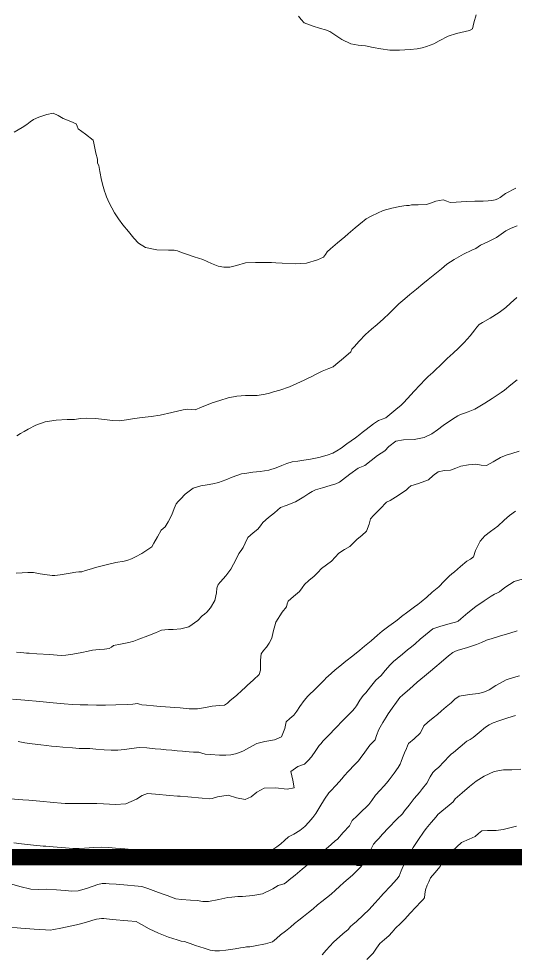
# Model space of a CAD drawing. Header units: metres. Extents: x 354768 to 355417, y 9249536 to 9250102.
# Drawn here: x 354884.44 to 354895.16, y 9249852.61 to 9249872.8 of the extents above; entities that cross this region are included whole.
import ezdxf

# ---------------------------------------------------------------- set-up
doc = ezdxf.new("R2010")
doc.units = ezdxf.units.M
doc.header["$LTSCALE"] = 0.25
doc.linetypes.add('DASHED', pattern=[1.524, 1.27, -0.254])
doc.layers.add('ARQ-BASE', color=8, linetype='CONTINUOUS', lineweight=13)
doc.layers.add('LIMITE-INTERV', color=1, linetype='DASHED', lineweight=70)
doc.layers.add('CURVAS', color=33, linetype='CONTINUOUS', lineweight=13, true_color=0xb08860)

# ---------------------------------------------------------------- blocks, each defined once
blk = doc.blocks.new('ARQUITECTURA_BASE')
at = {"layer": 'ARQ-BASE'}
for points in [[(354891.844, 9249854.573), (354891.735, 9249854.573)], [(354891.844, 9249854.523), (354891.735, 9249854.523)]]:
    blk.add_lwpolyline(points, dxfattribs=at)
blk = doc.blocks.new('CURVAS_DE_NIVEL')
at = {"layer": 'CURVAS'}
for points in [[(354895.247, 9249863.467), (354895.089, 9249863.416), (354894.963, 9249863.378), (354894.84, 9249863.333), (354894.682, 9249863.236), (354894.538, 9249863.158), (354894.427, 9249863.166), (354894.312, 9249863.183), (354894.152, 9249863.17), (354893.989, 9249863.143), (354893.877, 9249863.1), (354893.765, 9249863.056), (354893.635, 9249863.047), (354893.495, 9249863.024), (354893.39, 9249862.94), (354893.286, 9249862.848), (354893.07, 9249862.77), (354892.904, 9249862.72), (354892.86, 9249862.676), (354892.816, 9249862.631), (354892.636, 9249862.513), (354892.462, 9249862.402), (354892.383, 9249862.369), (354892.243, 9249862.225), (354892.102, 9249862.078), (354892.034, 9249862.006), (354892.006, 9249861.894), (354891.947, 9249861.737), (354891.848, 9249861.643), (354891.749, 9249861.569), (354891.672, 9249861.489), (354891.593, 9249861.412), (354891.473, 9249861.342), (354891.35, 9249861.267), (354891.271, 9249861.18), (354891.194, 9249861.091), (354891.085, 9249861.01), (354890.979, 9249860.931), (354890.898, 9249860.851), (354890.819, 9249860.768), (354890.709, 9249860.673), (354890.613, 9249860.589), (354890.56, 9249860.514), (354890.507, 9249860.44), (354890.377, 9249860.33), (354890.26, 9249860.232), (354890.241, 9249860.171), (354890.223, 9249860.109), (354890.128, 9249859.988), (354889.992, 9249859.774), (354889.934, 9249859.57), (354889.906, 9249859.427), (354889.851, 9249859.321), (354889.795, 9249859.233), (354889.73, 9249859.163), (354889.674, 9249859.092), (354889.662, 9249858.957), (354889.663, 9249858.843), (354889.664, 9249858.789), (354889.664, 9249858.738), (354889.637, 9249858.644), (354889.511, 9249858.529), (354889.374, 9249858.408), (354889.322, 9249858.355), (354889.27, 9249858.304), (354889.141, 9249858.194), (354889.009, 9249858.084), (354888.95, 9249858.029), (354888.888, 9249857.981), (354888.779, 9249857.973), (354888.621, 9249857.965), (354888.478, 9249857.932), (354888.3, 9249857.902), (354888.123, 9249857.906), (354887.931, 9249857.924), (354887.811, 9249857.936), (354887.71, 9249857.942), (354887.608, 9249857.948), (354887.493, 9249857.957), (354887.354, 9249857.969), (354887.2, 9249857.982), (354887.101, 9249857.991), (354887.052, 9249858.006), (354887.004, 9249858.021), (354886.954, 9249858.014), (354886.905, 9249858.007), (354886.784, 9249858.001), (354886.542, 9249857.991), (354886.318, 9249857.985), (354886.12, 9249857.986), (354885.937, 9249857.991), (354885.77, 9249857.994), (354885.602, 9249858), (354885.423, 9249858.013), (354885.186, 9249858.034), (354884.897, 9249858.06), (354884.576, 9249858.089), (354884.306, 9249858.114)], [(354895.165, 9249862.171), (354895.036, 9249862.075), (354894.924, 9249861.974), (354894.784, 9249861.85), (354894.63, 9249861.731), (354894.504, 9249861.637), (354894.401, 9249861.527), (354894.306, 9249861.319), (354894.263, 9249861.184), (354894.192, 9249861.135), (354894.115, 9249861.09), (354893.978, 9249860.976), (354893.848, 9249860.865), (354893.79, 9249860.817), (354893.732, 9249860.767), (354893.626, 9249860.657), (354893.512, 9249860.539), (354893.442, 9249860.479), (354893.371, 9249860.42), (354893.251, 9249860.318), (354893.13, 9249860.216), (354893.057, 9249860.159), (354892.985, 9249860.103), (354892.843, 9249859.998), (354892.709, 9249859.898), (354892.648, 9249859.848), (354892.587, 9249859.799), (354892.435, 9249859.687), (354892.29, 9249859.578), (354892.24, 9249859.537), (354892.19, 9249859.494), (354892.049, 9249859.375), (354891.907, 9249859.256), (354891.858, 9249859.214), (354891.808, 9249859.171), (354891.653, 9249859.052), (354891.502, 9249858.936), (354891.459, 9249858.899), (354891.416, 9249858.861), (354891.269, 9249858.738), (354891.122, 9249858.613), (354891.082, 9249858.571), (354891.042, 9249858.529), (354890.925, 9249858.411), (354890.8, 9249858.286), (354890.74, 9249858.234), (354890.681, 9249858.181), (354890.603, 9249858.081), (354890.51, 9249857.956), (354890.444, 9249857.855), (354890.379, 9249857.764), (354890.294, 9249857.697), (354890.215, 9249857.626), (354890.189, 9249857.48), (354890.115, 9249857.301), (354889.964, 9249857.234), (354889.759, 9249857.197), (354889.584, 9249857.155), (354889.408, 9249857.062), (354889.298, 9249856.995), (354889.21, 9249856.96), (354889.119, 9249856.931), (354889.02, 9249856.913), (354888.912, 9249856.902), (354888.777, 9249856.906), (354888.582, 9249856.918), (354888.468, 9249856.927), (354888.398, 9249856.949), (354888.334, 9249856.969), (354888.275, 9249856.97), (354888.217, 9249856.97), (354888.12, 9249856.977), (354887.98, 9249856.988), (354887.862, 9249856.999), (354887.745, 9249857.01), (354887.628, 9249857.02), (354887.512, 9249857.03), (354887.387, 9249857.044), (354887.205, 9249857.063), (354887.04, 9249857.07), (354886.877, 9249857.049), (354886.728, 9249857.023), (354886.583, 9249857.012), (354886.437, 9249857.01), (354886.284, 9249857.02), (354886.105, 9249857.036), (354885.98, 9249857.047), (354885.865, 9249857.048), (354885.749, 9249857.05), (354885.604, 9249857.061), (354885.397, 9249857.079), (354885.258, 9249857.091), (354885.151, 9249857.1), (354885.045, 9249857.11), (354884.922, 9249857.124), (354884.736, 9249857.149), (354884.578, 9249857.172), (354884.433, 9249857.199)], [(354895.313, 9249860.701), (354895.137, 9249860.653), (354894.94, 9249860.523), (354894.819, 9249860.427), (354894.767, 9249860.403), (354894.715, 9249860.378), (354894.641, 9249860.334), (354894.488, 9249860.238), (354894.311, 9249860.116), (354894.136, 9249859.976), (354893.989, 9249859.85), (354893.926, 9249859.794), (354893.875, 9249859.778), (354893.757, 9249859.745), (354893.532, 9249859.681), (354893.383, 9249859.631), (354893.3, 9249859.569), (354893.221, 9249859.499), (354893.11, 9249859.405), (354892.998, 9249859.311), (354892.919, 9249859.244), (354892.839, 9249859.177), (354892.727, 9249859.083), (354892.616, 9249858.989), (354892.536, 9249858.923), (354892.458, 9249858.854), (354892.356, 9249858.734), (354892.268, 9249858.626), (354892.209, 9249858.576), (354892.151, 9249858.526), (354892.036, 9249858.38), (354891.933, 9249858.247), (354891.88, 9249858.194), (354891.81, 9249858.089), (354891.732, 9249857.971), (354891.69, 9249857.915), (354891.646, 9249857.859), (354891.557, 9249857.766), (354891.407, 9249857.614), (354891.326, 9249857.532), (354891.273, 9249857.479), (354891.145, 9249857.345), (354891.01, 9249857.204), (354890.969, 9249857.158), (354890.929, 9249857.111), (354890.856, 9249857.003), (354890.763, 9249856.87), (354890.691, 9249856.786), (354890.612, 9249856.711), (354890.465, 9249856.658), (354890.318, 9249856.553), (354890.36, 9249856.365), (354890.391, 9249856.197), (354890.239, 9249856.173), (354889.985, 9249856.2), (354889.743, 9249856.191), (354889.581, 9249856.108), (354889.461, 9249856.007), (354889.329, 9249855.946), (354889.146, 9249855.982), (354888.964, 9249856.038), (354888.737, 9249856.005), (354888.621, 9249855.97), (354888.572, 9249855.961), (354888.405, 9249855.975), (354888.097, 9249856.002), (354887.929, 9249856.016), (354887.867, 9249856.021), (354887.703, 9249856.036), (354887.398, 9249856.063), (354887.224, 9249856.076), (354887.165, 9249856.058), (354887.108, 9249856.035), (354886.987, 9249855.956), (354886.756, 9249855.855), (354886.531, 9249855.84), (354886.276, 9249855.853), (354886.128, 9249855.863), (354886.034, 9249855.863), (354885.939, 9249855.862), (354885.791, 9249855.862), (354885.564, 9249855.863), (354885.442, 9249855.863), (354885.361, 9249855.87), (354885.197, 9249855.884), (354884.9, 9249855.909), (354884.737, 9249855.923), (354884.662, 9249855.935), (354884.533, 9249855.938), (354884.263, 9249855.959)], [(354895.204, 9249859.59), (354895.046, 9249859.54), (354894.825, 9249859.471), (354894.666, 9249859.426), (354894.54, 9249859.387), (354894.432, 9249859.339), (354894.324, 9249859.29), (354894.109, 9249859.223), (354893.93, 9249859.17), (354893.87, 9249859.147), (354893.812, 9249859.122), (354893.723, 9249859.049), (354893.562, 9249858.913), (354893.429, 9249858.8), (354893.33, 9249858.717), (354893.202, 9249858.609), (354893.047, 9249858.477), (354892.878, 9249858.331), (354892.738, 9249858.207), (354892.672, 9249858.147), (354892.635, 9249858.098), (354892.599, 9249858.048), (354892.508, 9249857.917), (354892.421, 9249857.793), (354892.375, 9249857.724), (354892.304, 9249857.612), (354892.214, 9249857.456), (354892.169, 9249857.33), (354892.134, 9249857.233), (354892.079, 9249857.174), (354892.02, 9249857.118), (354891.911, 9249856.967), (354891.817, 9249856.833), (354891.776, 9249856.783), (354891.698, 9249856.701), (354891.555, 9249856.55), (354891.474, 9249856.465), (354891.416, 9249856.396), (354891.293, 9249856.259), (354891.175, 9249856.125), (354891.136, 9249856.09), (354891.046, 9249855.951), (354890.943, 9249855.79), (354890.9, 9249855.718), (354890.856, 9249855.646), (354890.793, 9249855.561), (354890.706, 9249855.455), (354890.617, 9249855.365), (354890.513, 9249855.277), (354890.385, 9249855.202), (354890.27, 9249855.138), (354890.181, 9249855.065), (354890.099, 9249854.993), (354890.016, 9249854.925), (354889.929, 9249854.868), (354889.747, 9249854.83), (354889.6, 9249854.808), (354889.529, 9249854.806), (354889.437, 9249854.792), (354889.236, 9249854.761), (354889.016, 9249854.726), (354888.818, 9249854.692), (354888.653, 9249854.663), (354888.568, 9249854.65), (354888.492, 9249854.655), (354888.415, 9249854.663), (354888.265, 9249854.676), (354888.014, 9249854.697), (354887.863, 9249854.71), (354887.786, 9249854.717), (354887.708, 9249854.726), (354887.599, 9249854.753), (354887.406, 9249854.801), (354887.239, 9249854.837), (354887.089, 9249854.853), (354886.939, 9249854.863), (354886.734, 9249854.881), (354886.534, 9249854.897), (354886.387, 9249854.909), (354886.24, 9249854.916), (354886.067, 9249854.909), (354885.861, 9249854.896), (354885.748, 9249854.889), (354885.679, 9249854.888), (354885.609, 9249854.888), (354885.453, 9249854.901), (354885.184, 9249854.924), (354885.03, 9249854.938), (354884.968, 9249854.943), (354884.905, 9249854.948), (354884.759, 9249854.963), (354884.501, 9249854.991), (354884.34, 9249855.009)], [(354895.204, 9249865.007), (354895.068, 9249864.896), (354894.926, 9249864.781), (354894.861, 9249864.734), (354894.795, 9249864.687), (354894.666, 9249864.606), (354894.505, 9249864.506), (354894.399, 9249864.438), (354894.291, 9249864.376), (354894.147, 9249864.316), (354894.042, 9249864.279), (354893.981, 9249864.255), (354893.92, 9249864.229), (354893.808, 9249864.155), (354893.606, 9249864.02), (354893.482, 9249863.928), (354893.36, 9249863.838), (354893.197, 9249863.759), (354892.976, 9249863.718), (354892.751, 9249863.708), (354892.585, 9249863.681), (354892.434, 9249863.57), (354892.343, 9249863.477), (354892.267, 9249863.425), (354892.19, 9249863.373), (354892.049, 9249863.262), (354891.915, 9249863.159), (354891.842, 9249863.128), (354891.768, 9249863.098), (354891.591, 9249862.967), (354891.431, 9249862.845), (354891.37, 9249862.794), (354891.287, 9249862.765), (354891.165, 9249862.725), (354891, 9249862.677), (354890.853, 9249862.632), (354890.778, 9249862.594), (354890.705, 9249862.552), (354890.599, 9249862.481), (354890.417, 9249862.373), (354890.217, 9249862.294), (354890.092, 9249862.25), (354890.026, 9249862.196), (354889.962, 9249862.138), (354889.836, 9249862.034), (354889.712, 9249861.927), (354889.659, 9249861.855), (354889.606, 9249861.783), (354889.504, 9249861.702), (354889.389, 9249861.6), (354889.328, 9249861.48), (354889.289, 9249861.384), (354889.243, 9249861.322), (354889.197, 9249861.261), (354889.139, 9249861.135), (354889.024, 9249860.923), (354888.912, 9249860.776), (354888.8, 9249860.649), (354888.747, 9249860.59), (354888.718, 9249860.51), (354888.709, 9249860.406), (354888.674, 9249860.241), (354888.58, 9249860.088), (354888.502, 9249859.991), (354888.452, 9249859.949), (354888.401, 9249859.91), (354888.307, 9249859.809), (354888.117, 9249859.671), (354887.946, 9249859.63), (354887.774, 9249859.618), (354887.678, 9249859.617), (354887.598, 9249859.609), (354887.524, 9249859.599), (354887.46, 9249859.575), (354887.396, 9249859.548), (354887.23, 9249859.481), (354887.034, 9249859.405), (354886.927, 9249859.368), (354886.819, 9249859.335), (354886.637, 9249859.299), (354886.492, 9249859.271), (354886.444, 9249859.239), (354886.395, 9249859.208), (354886.296, 9249859.194), (354886.187, 9249859.183), (354886.106, 9249859.178), (354886.038, 9249859.173), (354885.943, 9249859.148), (354885.802, 9249859.119), (354885.611, 9249859.083), (354885.462, 9249859.066), (354885.365, 9249859.058), (354885.272, 9249859.065), (354885.116, 9249859.076), (354884.833, 9249859.094), (354884.671, 9249859.104), (354884.613, 9249859.109), (354884.554, 9249859.114), (354884.397, 9249859.127)], [(354884.387, 9249860.835), (354884.514, 9249860.842), (354884.638, 9249860.849), (354884.761, 9249860.848), (354884.907, 9249860.822), (354885.004, 9249860.801), (354885.057, 9249860.796), (354885.111, 9249860.792), (354885.165, 9249860.786), (354885.219, 9249860.782), (354885.34, 9249860.8), (354885.552, 9249860.833), (354885.677, 9249860.852), (354885.744, 9249860.859), (354885.803, 9249860.865), (354885.885, 9249860.89), (354885.961, 9249860.913), (354886.128, 9249860.962), (354886.33, 9249861.015), (354886.539, 9249861.061), (354886.719, 9249861.095), (354886.8, 9249861.111), (354886.876, 9249861.143), (354886.964, 9249861.187), (354887.1, 9249861.26), (354887.231, 9249861.344), (354887.313, 9249861.401), (354887.359, 9249861.478), (354887.436, 9249861.618), (354887.517, 9249861.759), (354887.56, 9249861.796), (354887.603, 9249861.832), (354887.666, 9249861.94), (354887.748, 9249862.094), (354887.801, 9249862.232), (354887.839, 9249862.329), (354887.885, 9249862.382), (354887.935, 9249862.433), (354888.037, 9249862.535), (354888.209, 9249862.665), (354888.371, 9249862.716), (354888.511, 9249862.739), (354888.636, 9249862.762), (354888.759, 9249862.789), (354888.911, 9249862.846), (354889.048, 9249862.902), (354889.15, 9249862.943), (354889.254, 9249862.978), (354889.368, 9249862.995), (354889.497, 9249863.01), (354889.653, 9249863.028), (354889.839, 9249863.059), (354890.002, 9249863.11), (354890.126, 9249863.157), (354890.234, 9249863.199), (354890.344, 9249863.236), (354890.465, 9249863.254), (354890.599, 9249863.271), (354890.742, 9249863.294), (354890.918, 9249863.331), (354891.098, 9249863.382), (354891.221, 9249863.426), (354891.313, 9249863.476), (354891.401, 9249863.533), (354891.527, 9249863.623), (354891.71, 9249863.757), (354891.807, 9249863.828), (354891.86, 9249863.873), (354891.944, 9249863.938), (354892.102, 9249864.057), (354892.206, 9249864.13), (354892.286, 9249864.157), (354892.366, 9249864.185), (354892.5, 9249864.294), (354892.628, 9249864.405), (354892.689, 9249864.456), (354892.748, 9249864.507), (354892.833, 9249864.602), (354892.979, 9249864.765), (354893.103, 9249864.895), (354893.225, 9249865.021), (354893.283, 9249865.079), (354893.333, 9249865.121), (354893.382, 9249865.163), (354893.434, 9249865.214), (354893.552, 9249865.33), (354893.694, 9249865.468), (354893.821, 9249865.586), (354893.937, 9249865.69), (354894.058, 9249865.812), (354894.185, 9249865.959), (354894.287, 9249866.088), (354894.331, 9249866.146), (354894.383, 9249866.202), (354894.457, 9249866.242), (354894.623, 9249866.337), (354894.813, 9249866.46), (354894.955, 9249866.569), (354895.062, 9249866.664), (354895.197, 9249866.782)], [(354884.399, 9249863.799), (354884.479, 9249863.845), (354884.56, 9249863.891), (354884.648, 9249863.943), (354884.81, 9249864.027), (354885.012, 9249864.102), (354885.25, 9249864.138), (354885.487, 9249864.148), (354885.647, 9249864.153), (354885.779, 9249864.17), (354885.911, 9249864.182), (354886.095, 9249864.169), (354886.305, 9249864.148), (354886.461, 9249864.129), (354886.616, 9249864.121), (354886.773, 9249864.141), (354886.939, 9249864.172), (354887.107, 9249864.193), (354887.304, 9249864.216), (354887.497, 9249864.245), (354887.747, 9249864.298), (354887.897, 9249864.335), (354887.99, 9249864.356), (354888.079, 9249864.371), (354888.167, 9249864.364), (354888.254, 9249864.36), (354888.389, 9249864.415), (354888.618, 9249864.508), (354888.785, 9249864.564), (354888.961, 9249864.616), (354889.148, 9249864.655), (354889.34, 9249864.67), (354889.502, 9249864.669), (354889.592, 9249864.668), (354889.678, 9249864.682), (354889.764, 9249864.699), (354889.853, 9249864.721), (354889.945, 9249864.746), (354890.077, 9249864.784), (354890.286, 9249864.856), (354890.45, 9249864.928), (354890.603, 9249865.002), (354890.675, 9249865.039), (354890.758, 9249865.071), (354890.85, 9249865.121), (354890.992, 9249865.195), (354891.137, 9249865.254), (354891.228, 9249865.29), (354891.288, 9249865.341), (354891.451, 9249865.477), (354891.61, 9249865.612), (354891.634, 9249865.666), (354891.681, 9249865.721), (354891.791, 9249865.842), (354891.927, 9249865.983), (354892.056, 9249866.1), (354892.18, 9249866.204), (354892.318, 9249866.325), (354892.437, 9249866.439), (354892.53, 9249866.531), (354892.65, 9249866.644), (354892.778, 9249866.757), (354892.889, 9249866.851), (354893.03, 9249866.967), (354893.168, 9249867.082), (354893.28, 9249867.174), (354893.422, 9249867.288), (354893.566, 9249867.406), (354893.685, 9249867.501), (354893.842, 9249867.607), (354894.046, 9249867.72), (354894.223, 9249867.803), (354894.309, 9249867.842), (354894.361, 9249867.878), (354894.414, 9249867.913), (354894.568, 9249867.987), (354894.759, 9249868.083), (354894.86, 9249868.153), (354894.961, 9249868.222), (354895.075, 9249868.28), (354895.203, 9249868.332)], [(354884.342, 9249870.356), (354884.515, 9249870.452), (354884.62, 9249870.522), (354884.692, 9249870.578), (354884.765, 9249870.63), (354884.874, 9249870.674), (354885.05, 9249870.735), (354885.184, 9249870.762), (354885.294, 9249870.715), (354885.403, 9249870.648), (354885.569, 9249870.581), (354885.686, 9249870.531), (354885.705, 9249870.48), (354885.724, 9249870.428), (354885.885, 9249870.309), (354886.049, 9249870.184), (354886.066, 9249870.115), (354886.077, 9249870.043), (354886.11, 9249869.902), (354886.141, 9249869.773), (354886.147, 9249869.682), (354886.175, 9249869.635), (354886.197, 9249869.506), (354886.231, 9249869.32), (354886.266, 9249869.18), (354886.294, 9249869.082), (354886.316, 9249869.019), (354886.339, 9249868.956), (354886.396, 9249868.831), (354886.514, 9249868.613), (354886.598, 9249868.481), (354886.688, 9249868.355), (354886.811, 9249868.21), (354886.929, 9249868.066), (354887.03, 9249867.957), (354887.179, 9249867.866), (354887.424, 9249867.812), (354887.678, 9249867.803), (354887.798, 9249867.807), (354887.869, 9249867.793), (354887.954, 9249867.754), (354888.046, 9249867.725), (354888.233, 9249867.665), (354888.416, 9249867.601), (354888.605, 9249867.517), (354888.745, 9249867.46), (354888.87, 9249867.438), (354888.997, 9249867.437), (354889.143, 9249867.477), (354889.341, 9249867.529), (354889.551, 9249867.542), (354889.782, 9249867.543), (354889.897, 9249867.541), (354889.991, 9249867.533), (354890.13, 9249867.524), (354890.409, 9249867.514), (354890.652, 9249867.524), (354890.891, 9249867.594), (354891.019, 9249867.655), (354891.064, 9249867.713), (354891.102, 9249867.767), (354891.174, 9249867.835), (354891.328, 9249867.964), (354891.481, 9249868.094), (354891.552, 9249868.157), (354891.706, 9249868.287), (354891.861, 9249868.418), (354891.903, 9249868.449), (354891.945, 9249868.479), (354892.069, 9249868.549), (354892.311, 9249868.659), (354892.498, 9249868.713), (354892.669, 9249868.75), (354892.754, 9249868.765), (354892.817, 9249868.77), (354892.87, 9249868.773), (354892.924, 9249868.785), (354893.063, 9249868.784), (354893.244, 9249868.789), (354893.357, 9249868.826), (354893.449, 9249868.861), (354893.528, 9249868.88), (354893.608, 9249868.89), (354893.683, 9249868.863), (354893.759, 9249868.835), (354893.887, 9249868.843), (354894.104, 9249868.86), (354894.287, 9249868.865), (354894.471, 9249868.866), (354894.574, 9249868.868), (354894.658, 9249868.88), (354894.73, 9249868.893), (354894.784, 9249868.916), (354894.838, 9249868.942), (354894.951, 9249869.03), (354895.174, 9249869.142)], [(354890.482, 9249872.861), (354890.542, 9249872.786), (354890.605, 9249872.716), (354890.774, 9249872.652), (354890.957, 9249872.593), (354891.068, 9249872.56), (354891.16, 9249872.529), (354891.226, 9249872.485), (354891.292, 9249872.438), (354891.415, 9249872.357), (354891.613, 9249872.258), (354891.769, 9249872.228), (354891.931, 9249872.214), (354892.091, 9249872.18), (354892.26, 9249872.149), (354892.454, 9249872.127), (354892.663, 9249872.121), (354892.893, 9249872.135), (354893.041, 9249872.154), (354893.155, 9249872.177), (354893.249, 9249872.202), (354893.327, 9249872.228), (354893.404, 9249872.258), (354893.517, 9249872.326), (354893.713, 9249872.427), (354893.895, 9249872.483), (354894.082, 9249872.527), (354894.172, 9249872.547), (354894.237, 9249872.581), (354894.265, 9249872.712), (354894.316, 9249872.889)], [(354895.251, 9249858.616), (354895.122, 9249858.58), (354894.966, 9249858.528), (354894.743, 9249858.407), (354894.596, 9249858.317), (354894.52, 9249858.281), (354894.454, 9249858.259), (354894.371, 9249858.234), (354894.172, 9249858.215), (354893.951, 9249858.181), (354893.86, 9249858.114), (354893.775, 9249858.033), (354893.672, 9249857.946), (354893.569, 9249857.859), (354893.481, 9249857.784), (354893.393, 9249857.71), (354893.278, 9249857.618), (354893.186, 9249857.536), (354893.149, 9249857.458), (354893.111, 9249857.379), (354892.977, 9249857.26), (354892.854, 9249857.155), (354892.833, 9249857.103), (354892.813, 9249857.05), (354892.771, 9249856.953), (354892.726, 9249856.847), (354892.697, 9249856.77), (354892.674, 9249856.707), (354892.636, 9249856.637), (354892.546, 9249856.515), (354892.44, 9249856.372), (354892.381, 9249856.303), (354892.322, 9249856.235), (354892.242, 9249856.151), (354892.145, 9249856.042), (354892.066, 9249855.928), (354892.003, 9249855.837), (354891.936, 9249855.773), (354891.867, 9249855.711), (354891.746, 9249855.595), (354891.642, 9249855.49), (354891.611, 9249855.436), (354891.58, 9249855.381), (354891.447, 9249855.233), (354891.321, 9249855.094), (354891.276, 9249855.052), (354891.19, 9249854.976), (354891.033, 9249854.838), (354890.947, 9249854.762), (354890.907, 9249854.729), (354890.85, 9249854.68), (354890.72, 9249854.569), (354890.565, 9249854.44), (354890.411, 9249854.315), (354890.281, 9249854.21), (354890.224, 9249854.165), (354890.174, 9249854.128), (354890.116, 9249854.113), (354890.045, 9249854.092), (354889.927, 9249854.017), (354889.703, 9249853.911), (354889.495, 9249853.873), (354889.276, 9249853.856), (354889.171, 9249853.851), (354889.106, 9249853.844), (354889.04, 9249853.838), (354888.955, 9249853.83), (354888.765, 9249853.786), (354888.537, 9249853.742), (354888.415, 9249853.748), (354888.292, 9249853.763), (354888.148, 9249853.774), (354887.956, 9249853.788), (354887.833, 9249853.802), (354887.74, 9249853.836), (354887.648, 9249853.874), (354887.538, 9249853.914), (354887.4, 9249853.963), (354887.23, 9249854.024), (354887.102, 9249854.068), (354887.023, 9249854.076), (354886.943, 9249854.082), (354886.794, 9249854.094), (354886.545, 9249854.116), (354886.397, 9249854.128), (354886.32, 9249854.134), (354886.243, 9249854.136), (354886.154, 9249854.112), (354886.048, 9249854.078), (354885.906, 9249854.026), (354885.725, 9249853.975), (354885.586, 9249853.969), (354885.445, 9249853.979), (354885.258, 9249853.997), (354885.038, 9249854.014), (354884.871, 9249854.007), (354884.706, 9249854.01), (354884.466, 9249854.066), (354884.297, 9249854.117)], [(354895.169, 9249857.759), (354894.999, 9249857.713), (354894.807, 9249857.648), (354894.687, 9249857.6), (354894.601, 9249857.556), (354894.52, 9249857.506), (354894.382, 9249857.391), (354894.254, 9249857.282), (354894.186, 9249857.245), (354894.118, 9249857.207), (354893.969, 9249857.083), (354893.828, 9249856.963), (354893.781, 9249856.925), (354893.735, 9249856.885), (354893.624, 9249856.765), (354893.505, 9249856.636), (354893.441, 9249856.584), (354893.38, 9249856.531), (354893.325, 9249856.435), (354893.25, 9249856.303), (354893.161, 9249856.182), (354893.092, 9249856.096), (354893.037, 9249856.034), (354892.981, 9249855.971), (354892.87, 9249855.826), (354892.774, 9249855.699), (354892.728, 9249855.638), (354892.608, 9249855.52), (354892.426, 9249855.336), (354892.296, 9249855.197), (354892.214, 9249855.108), (354892.157, 9249855.046), (354892.103, 9249854.981), (354892.016, 9249854.813), (354891.928, 9249854.642), (354891.878, 9249854.567), (354891.826, 9249854.496), (354891.749, 9249854.412), (354891.649, 9249854.311), (354891.555, 9249854.231), (354891.461, 9249854.153), (354891.371, 9249854.07), (354891.281, 9249853.987), (354891.185, 9249853.904), (354891.086, 9249853.822), (354890.989, 9249853.746), (354890.891, 9249853.671), (354890.796, 9249853.59), (354890.697, 9249853.507), (354890.589, 9249853.423), (354890.488, 9249853.345), (354890.398, 9249853.269), (354890.308, 9249853.193), (354890.2, 9249853.107), (354890.095, 9249853.024), (354890.01, 9249852.945), (354889.921, 9249852.877), (354889.769, 9249852.834), (354889.549, 9249852.786), (354889.432, 9249852.763), (354889.361, 9249852.765), (354889.301, 9249852.755), (354889.228, 9249852.743), (354889.113, 9249852.725), (354888.915, 9249852.695), (354888.78, 9249852.679), (354888.678, 9249852.683), (354888.577, 9249852.696), (354888.447, 9249852.735), (354888.257, 9249852.798), (354888.147, 9249852.835), (354888.076, 9249852.859), (354888.019, 9249852.879), (354887.95, 9249852.887), (354887.865, 9249852.914), (354887.673, 9249852.978), (354887.459, 9249853.062), (354887.26, 9249853.157), (354887.096, 9249853.245), (354887.026, 9249853.285), (354886.978, 9249853.31), (354886.796, 9249853.327), (354886.462, 9249853.359), (354886.28, 9249853.376), (354886.23, 9249853.376), (354886.18, 9249853.37), (354886.121, 9249853.362), (354886.046, 9249853.339), (354885.886, 9249853.291), (354885.692, 9249853.238), (354885.491, 9249853.195), (354885.317, 9249853.163), (354885.235, 9249853.148), (354885.184, 9249853.137), (354885.133, 9249853.126), (354885.023, 9249853.133), (354884.778, 9249853.15), (354884.486, 9249853.171), (354884.178, 9249853.197)], [(354895.279, 9249856.605), (354895.087, 9249856.584), (354894.906, 9249856.587), (354894.706, 9249856.554), (354894.489, 9249856.454), (354894.318, 9249856.34), (354894.243, 9249856.282), (354894.174, 9249856.224), (354894.016, 9249856.092), (354893.861, 9249855.96), (354893.819, 9249855.9), (354893.733, 9249855.826), (354893.577, 9249855.694), (354893.492, 9249855.622), (354893.455, 9249855.576), (354893.348, 9249855.449), (354893.239, 9249855.318), (354893.184, 9249855.244), (354893.073, 9249855.081), (354892.958, 9249854.909), (354892.922, 9249854.849), (354892.887, 9249854.788), (354892.838, 9249854.698), (354892.773, 9249854.57), (354892.701, 9249854.405), (354892.653, 9249854.29), (354892.605, 9249854.229), (354892.467, 9249854.079), (354892.316, 9249853.915), (354892.262, 9249853.855), (354892.209, 9249853.795), (354892.131, 9249853.706), (354892.008, 9249853.57), (354891.881, 9249853.448), (354891.732, 9249853.312), (354891.658, 9249853.245), (354891.608, 9249853.203), (354891.556, 9249853.142), (354891.438, 9249853.045), (354891.238, 9249852.866), (354891.077, 9249852.694), (354890.992, 9249852.592)], [(354895.189, 9249855.373), (354895.044, 9249855.333), (354894.902, 9249855.302), (354894.747, 9249855.281), (354894.565, 9249855.277), (354894.442, 9249855.271), (354894.369, 9249855.213), (354894.298, 9249855.149), (354894.164, 9249855.093), (354894.003, 9249855.016), (354893.897, 9249854.925), (354893.807, 9249854.836), (354893.709, 9249854.758), (354893.628, 9249854.685), (354893.582, 9249854.596), (354893.539, 9249854.504), (354893.429, 9249854.367), (354893.335, 9249854.257), (354893.296, 9249854.17), (354893.263, 9249854.095), (354893.226, 9249853.999), (354893.213, 9249853.902), (354893.203, 9249853.823), (354893.164, 9249853.778), (354893.121, 9249853.735), (354893.013, 9249853.621), (354892.894, 9249853.495), (354892.838, 9249853.429), (354892.781, 9249853.363), (354892.684, 9249853.271), (354892.575, 9249853.167), (354892.503, 9249853.085), (354892.43, 9249853.003), (354892.339, 9249852.928), (354892.24, 9249852.841), (354892.167, 9249852.736), (354892.093, 9249852.627), (354891.957, 9249852.495)]]:
    blk.add_lwpolyline(points, dxfattribs=at)
blk = doc.blocks.new('LIMITE_DE_INTERVENCION')
at = {"layer": 'LIMITE-INTERV', "const_width": 0.35}
blk.add_lwpolyline([(354813.64, 9249855.63), (354841.92, 9249883.91), (354871.13, 9249854.7), (354916.13, 9249854.7), (354916.13, 9249869.58), (354977.74, 9249869.58), (354977.74, 9249785.21), (354976.37, 9249784.1), (354969.93, 9249785.38), (354969.93, 9249791.81), (354955.81, 9249791.81), (354948.88, 9249794.19), (354936.64, 9249794.19), (354936.64, 9249792.02), (354926.97, 9249793.95), (354926.97, 9249800.53), (354919.17, 9249800.53), (354919.17, 9249802.42), (354907.61, 9249802.61), (354883.57, 9249802.61), (354879.56, 9249803.41), (354859.72, 9249811.52)], close=True, dxfattribs=at)

msp = doc.modelspace()

# ---------------------------------------------------------------- block references
at = {"layer": 'ARQ-BASE'}
msp.add_blockref('ARQUITECTURA_BASE', (0, 0), dxfattribs=at)
at = {"layer": 'CURVAS'}
msp.add_blockref('CURVAS_DE_NIVEL', (0, 0), dxfattribs=at)
at = {"layer": 'LIMITE-INTERV'}
msp.add_blockref('LIMITE_DE_INTERVENCION', (0, 0), dxfattribs=at)

doc.saveas('drawing.dxf')
